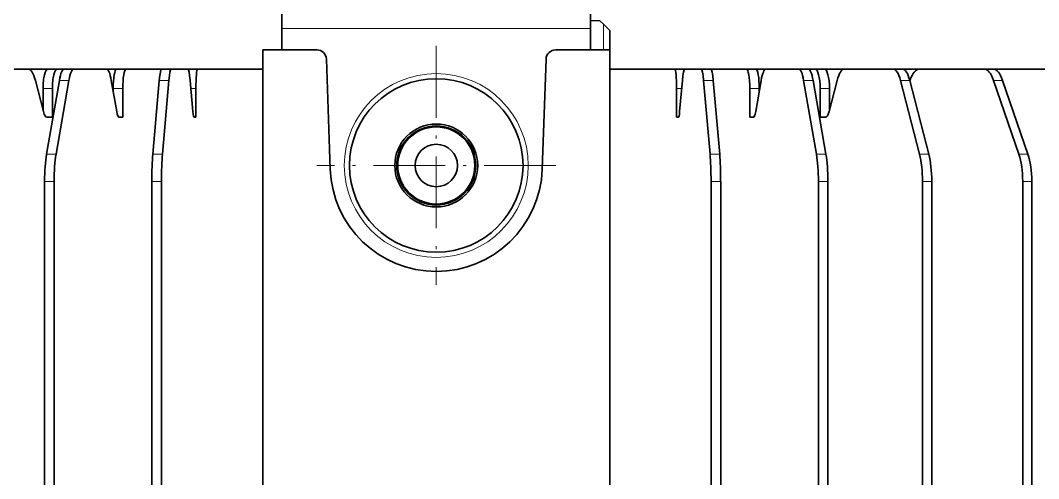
# Model space of a CAD drawing. Header units: inches. Extents: x 258415 to 640093, y 441672 to 945769.
# Drawn here: x 310655.9 to 310708.7, y 462820.7 to 462844.5 of the extents above; entities that cross this region are included whole.
import ezdxf

# ---------------------------------------------------------------- set-up
doc = ezdxf.new("R2010")
doc.units = ezdxf.units.IN
doc.header["$MEASUREMENT"] = 0
doc.linetypes.add('DASHDOT', pattern=[18.5, 12, -3, 0.5, -3])
for name, color, linetype in [('CQ Light Elevation', 4, 'Continuous'), ('CQ section wall', 3, 'Continuous'), ('CQ Wall hatch_CHB', 8, 'Continuous')]:
    doc.layers.add(name, color=color, linetype=linetype)
doc.layers.add('CQ Lighting', color=5, linetype='Continuous', lineweight=0)

# ---------------------------------------------------------------- blocks, each defined once
blk = doc.blocks.new('ff12 section a and b')
at = {"layer": 'CQ Wall hatch_CHB', "ltscale": 300, "extrusion": (1.65644e-08, -2.02966e-09, 1)}
h = blk.add_hatch(dxfattribs=at)
h.set_pattern_fill('AR-CONC', color=256, scale=10, angle=-13.9714, style=0)
h.set_pattern_definition([(36.028577, (-117982.78, -49373.48), (68.0890203, -23.40695), [7.5, -82.5]), (341.028577, (-117982.78, -49373.48), (4.6961155, 76.3439316), [6, -66]), (86.480021, (-117977.11, -49375.43), (72.7851354, 52.936981), [6.374019, -70.114211]), (32.212777, (-117977.95, -49354.07), (99.570572, -41.829513), [11.25, -123.75]), (82.664212, (-117969.65, -49357.56), (114.220033, 71.96377), [9.561034, -105.171376]), (337.21274, (-117977.95, -49354.07), (114.220033, 71.96377), [9, -99]), (7.028577, (-117969.455, -49361.34), (48.2040844, -53.482392), [7.5, -82.5]), (312.028577, (-117969.455, -49361.34), (41.119588, 64.495185), [6, -66]), (57.480021, (-117965.44, -49365.796), (89.323671, 11.012793), [6.374019, -70.114211]), (23.5285767, (-117982.78, -49373.481), (9.2173322, 32.010976), [0, -65.2, 0, -67, 0, -66.25]), (353.528577, (-117982.78, -49373.48), (35.0512903, 31.9228578), [0, -38.2, 0, -63.7, 0, -25.25]), (313.5285767, (-118004.42, -49368.097), (51.2584374, -15.0772595), [0, -25, 0, -78, 0, -103.5]), (303.528577, (-118014.125, -49365.683), (59.0102484, -4.3659754), [0, -32.5, 0, -51.8, 0, -73.5])])
h.paths.add_polyline_path([(308598.932, 463573.855), (308598.932, 463323.855), (312785.436, 463323.855), (312785.436, 463823.855), (312585.436, 463823.855), (312585.436, 463573.855)])
h.paths.add_polyline_path([(308598.932, 459623.855), (308598.932, 459373.855), (312785.436, 459373.855), (312785.436, 459623.855)])
blk = doc.blocks.new('T.HC0E0.HQ12 side 2')
at = {"layer": 'CQ Lighting', "color": 1, "lineweight": 35, "ltscale": 0.0375}
for p, q in [((441995.305, 518938.918), (441995.305, 518940.418)), ((442011.305, 518938.918), (442011.305, 518940.418)), ((441983.396, 518935.818), (441983.396, 518934.318)), ((441987.047, 518935.818), (441987.047, 518934.318)), ((441990.84, 518935.818), (441990.84, 518934.318)), ((442015.77, 518935.818), (442015.77, 518934.318)), ((442019.563, 518935.818), (442019.563, 518934.318)), ((442023.213, 518935.818), (442023.213, 518934.318))]:
    blk.add_line(p, q, dxfattribs=at)
at = {"layer": 'CQ Lighting', "color": 1, "lineweight": 35, "ltscale": 0.012279}
blk.add_line((442011.796, 518939.33), (442011.305, 518939.339), dxfattribs=at)
at = {"layer": 'CQ Lighting', "color": 1, "lineweight": 35, "ltscale": 0.006208}
blk.add_line((442011.971, 518939.155), (442011.796, 518939.33), dxfattribs=at)
at = {"layer": 'CQ Lighting', "color": 1, "lineweight": 35, "ltscale": 0.011785}
blk.add_line((442012.305, 518938.821), (442011.971, 518939.155), dxfattribs=at)
at = {"layer": 'CQ Lighting', "color": 1, "lineweight": 13, "ltscale": 0.033415}
blk.add_line((442011.971, 518937.818), (442011.971, 518939.155), dxfattribs=at)
at = {"layer": 'CQ Lighting', "color": 1, "lineweight": 13, "ltscale": 0.025}
blk.add_line((441995.305, 518938.918), (441996.305, 518938.918), dxfattribs=at)
at = {"layer": 'CQ Lighting', "color": 1, "lineweight": 35, "ltscale": 0.0275}
for p, q in [((441995.305, 518938.918), (441995.305, 518937.818)), ((442011.305, 518937.818), (442011.305, 518938.918))]:
    blk.add_line(p, q, dxfattribs=at)
at = {"layer": 'CQ Lighting', "color": 1, "lineweight": 13, "ltscale": 0.375}
blk.add_line((441996.305, 518938.918), (442011.305, 518938.918), dxfattribs=at)
at = {"layer": 'CQ Lighting', "color": 1, "lineweight": 35, "ltscale": 0.025082}
blk.add_line((442012.305, 518937.818), (442012.305, 518938.821), dxfattribs=at)
at = {"layer": 'CQ Lighting', "color": 1, "linetype": 'DASHDOT', "lineweight": 13, "ltscale": 0.309966}
blk.add_line((442003.305, 518938.017), (442003.305, 518925.619), dxfattribs=at)
at = {"layer": 'CQ Lighting', "color": 1, "lineweight": 35, "ltscale": 0.070139}
for p, q in [((441994.305, 518937.818), (441997.11, 518937.818)), ((442009.499, 518937.818), (442012.305, 518937.818))]:
    blk.add_line(p, q, dxfattribs=at)
at = {"layer": 'CQ Lighting', "color": 1, "lineweight": 35, "ltscale": 0.025}
for p, q in [((441994.305, 518936.818), (441994.305, 518937.818)), ((442012.305, 518936.818), (442012.305, 518937.818)), ((442012.305, 518936.818), (442012.305, 518937.818))]:
    blk.add_line(p, q, dxfattribs=at)
at = {"layer": 'CQ Lighting', "color": 1, "lineweight": 35, "ltscale": 0.045107}
for p, q in [((441995.305, 518937.818), (441997.109, 518937.818)), ((442009.5, 518937.818), (442011.305, 518937.818))]:
    blk.add_line(p, q, dxfattribs=at)
at = {"layer": 'CQ Lighting', "color": 1, "lineweight": 35, "ltscale": 0.142822}
for p, q in [((441997.808, 518931.626), (441997.609, 518937.335)), ((442009.001, 518937.335), (442008.801, 518931.626))]:
    blk.add_line(p, q, dxfattribs=at)
at = {"layer": 'CQ Lighting', "color": 1, "lineweight": 35, "ltscale": 0.06369}
for p, q in [((441982.147, 518936.818), (441979.599, 518936.818)), ((442024.463, 518936.818), (442027.01, 518936.818))]:
    blk.add_line(p, q, dxfattribs=at)
at = {"layer": 'CQ Lighting', "color": 1, "lineweight": 35, "ltscale": 0.025627}
blk.add_line((441983.172, 518936.818), (441982.147, 518936.818), dxfattribs=at)
at = {"layer": 'CQ Lighting', "color": 1, "lineweight": 35, "ltscale": 0.012074}
for p, q in [((441983.655, 518936.818), (441983.172, 518936.818)), ((442022.954, 518936.818), (442023.437, 518936.818)), ((442027.493, 518936.818), (442027.01, 518936.818))]:
    blk.add_line(p, q, dxfattribs=at)
at = {"layer": 'CQ Lighting', "color": 1, "lineweight": 35, "ltscale": 0.00878}
for p, q in [((441984.006, 518936.818), (441983.655, 518936.818)), ((442022.603, 518936.818), (442022.954, 518936.818))]:
    blk.add_line(p, q, dxfattribs=at)
at = {"layer": 'CQ Lighting', "color": 1, "lineweight": 35, "ltscale": 0.012309}
for p, q in [((441984.006, 518936.818), (441984.499, 518936.818)), ((442022.603, 518936.818), (442022.111, 518936.818))]:
    blk.add_line(p, q, dxfattribs=at)
at = {"layer": 'CQ Lighting', "color": 1, "lineweight": 35, "ltscale": 0.042732}
for p, q in [((441986.208, 518936.818), (441984.499, 518936.818)), ((442020.401, 518936.818), (442022.111, 518936.818))]:
    blk.add_line(p, q, dxfattribs=at)
at = {"layer": 'CQ Lighting', "color": 1, "lineweight": 35, "ltscale": 0.012985}
blk.add_line((441986.728, 518936.818), (441986.208, 518936.818), dxfattribs=at)
at = {"layer": 'CQ Lighting', "color": 1, "lineweight": 35, "ltscale": 0.012311}
for p, q in [((441987.22, 518936.818), (441986.728, 518936.818)), ((442019.389, 518936.818), (442019.882, 518936.818))]:
    blk.add_line(p, q, dxfattribs=at)
at = {"layer": 'CQ Lighting', "color": 1, "lineweight": 35, "ltscale": 0.046065}
for p, q in [((441989.063, 518936.818), (441987.22, 518936.818)), ((442017.547, 518936.818), (442019.389, 518936.818))]:
    blk.add_line(p, q, dxfattribs=at)
at = {"layer": 'CQ Lighting', "color": 1, "lineweight": 35, "ltscale": 0.012453}
for p, q in [((441989.063, 518936.818), (441989.561, 518936.818)), ((441990.927, 518936.818), (441990.429, 518936.818)), ((442015.683, 518936.818), (442016.181, 518936.818)), ((442017.547, 518936.818), (442017.049, 518936.818))]:
    blk.add_line(p, q, dxfattribs=at)
at = {"layer": 'CQ Lighting', "color": 1, "lineweight": 35, "ltscale": 0.021446}
for p, q in [((441990.419, 518936.818), (441989.561, 518936.818)), ((442016.191, 518936.818), (442017.049, 518936.818))]:
    blk.add_line(p, q, dxfattribs=at)
at = {"layer": 'CQ Lighting', "color": 1, "lineweight": 35, "ltscale": 0.000244}
for p, q in [((441990.429, 518936.818), (441990.419, 518936.818)), ((441990.429, 518936.818), (441990.419, 518936.818)), ((441990.429, 518936.818), (441990.419, 518936.818)), ((441990.429, 518936.818), (441990.419, 518936.818)), ((441990.429, 518936.818), (441990.419, 518936.818)), ((442016.181, 518936.818), (442016.191, 518936.818))]:
    blk.add_line(p, q, dxfattribs=at)
at = {"layer": 'CQ Lighting', "color": 1, "lineweight": 35, "ltscale": 0.000241}
blk.add_line((441990.429, 518936.818), (441990.419, 518936.818), dxfattribs=at)
blk.add_line((441990.429, 518936.818), (441990.419, 518936.818), dxfattribs=at)
blk.add_line((441990.429, 518936.818), (441990.419, 518936.818), dxfattribs=at)
blk.add_line((441990.429, 518936.818), (441990.419, 518936.818), dxfattribs=at)
at = {"layer": 'CQ Lighting', "color": 1, "lineweight": 35, "ltscale": 0.08445}
for p, q in [((441994.305, 518936.818), (441990.927, 518936.818)), ((442012.305, 518936.818), (442015.683, 518936.818))]:
    blk.add_line(p, q, dxfattribs=at)
at = {"layer": 'CQ Lighting', "color": 1, "lineweight": 35}
for p, q in [((441994.305, 518887.718), (441994.305, 518936.818)), ((442012.305, 518887.718), (442012.305, 518936.818)), ((441982.994, 518930.99), (441982.994, 518883.546)), ((441983.487, 518883.546), (441983.487, 518930.99)), ((441988.555, 518930.99), (441988.555, 518883.546)), ((441989.053, 518883.546), (441989.053, 518930.99)), ((442017.557, 518883.546), (442017.557, 518930.99)), ((442018.055, 518930.99), (442018.055, 518883.546)), ((442023.123, 518883.546), (442023.123, 518930.99)), ((442023.615, 518930.99), (442023.615, 518883.546)), ((442028.519, 518883.546), (442028.519, 518930.99)), ((442029.002, 518930.99), (442029.002, 518883.546)), ((442033.718, 518883.546), (442033.718, 518930.99)), ((442034.188, 518930.99), (442034.188, 518883.546))]:
    blk.add_line(p, q, dxfattribs=at)
at = {"layer": 'CQ Lighting', "color": 1, "lineweight": 35, "ltscale": 0.012987}
blk.add_line((442019.882, 518936.818), (442020.401, 518936.818), dxfattribs=at)
at = {"layer": 'CQ Lighting', "color": 1, "lineweight": 35, "ltscale": 0.025626}
blk.add_line((442023.437, 518936.818), (442024.462, 518936.818), dxfattribs=at)
at = {"layer": 'CQ Lighting', "color": 1, "lineweight": 35, "ltscale": 0.021606}
blk.add_line((442027.493, 518936.818), (442028.358, 518936.818), dxfattribs=at)
at = {"layer": 'CQ Lighting', "color": 1, "lineweight": 35, "ltscale": 0.084164}
blk.add_line((442028.358, 518936.818), (442031.725, 518936.818), dxfattribs=at)
at = {"layer": 'CQ Lighting', "color": 1, "lineweight": 35, "ltscale": 0.011746}
blk.add_line((442032.194, 518936.818), (442031.725, 518936.818), dxfattribs=at)
at = {"layer": 'CQ Lighting', "color": 1, "lineweight": 35, "ltscale": 0.07982}
blk.add_line((442032.195, 518936.818), (442035.388, 518936.818), dxfattribs=at)
at = {"layer": 'CQ Lighting', "color": 1, "lineweight": 35, "ltscale": 0.041869}
for p, q in [((441982.932, 518934.611), (441982.513, 518936.232)), ((442023.677, 518934.611), (442024.097, 518936.232))]:
    blk.add_line(p, q, dxfattribs=at)
at = {"layer": 'CQ Lighting', "color": 1, "lineweight": 35, "ltscale": 0.097143}
for p, q in [((441983.761, 518936.232), (441983.096, 518932.404)), ((441984.253, 518936.232), (441983.588, 518932.404)), ((442022.356, 518936.232), (442023.021, 518932.404)), ((442022.849, 518936.232), (442023.513, 518932.404))]:
    blk.add_line(p, q, dxfattribs=at)
at = {"layer": 'CQ Lighting', "color": 1, "lineweight": 13, "ltscale": 0.012311}
for p, q in [((441983.761, 518936.232), (441984.253, 518936.232)), ((442022.849, 518936.232), (442022.356, 518936.232)), ((441987.047, 518935.818), (441986.554, 518935.818)), ((442019.563, 518935.818), (442020.055, 518935.818)), ((441983.096, 518932.404), (441983.588, 518932.404)), ((442023.513, 518932.404), (442023.021, 518932.404))]:
    blk.add_line(p, q, dxfattribs=at)
at = {"layer": 'CQ Lighting', "color": 1, "lineweight": 35, "ltscale": 0.04114}
for p, q in [((441986.735, 518934.611), (441986.454, 518936.232)), ((442019.874, 518934.611), (442020.156, 518936.232))]:
    blk.add_line(p, q, dxfattribs=at)
at = {"layer": 'CQ Lighting', "color": 1, "lineweight": 35, "ltscale": 0.096073}
for p, q in [((441988.939, 518936.232), (441988.606, 518932.404)), ((442017.67, 518936.232), (442018.004, 518932.404))]:
    blk.add_line(p, q, dxfattribs=at)
at = {"layer": 'CQ Lighting', "color": 1, "lineweight": 13, "ltscale": 0.012453}
for p, q in [((441988.939, 518936.232), (441989.438, 518936.232)), ((442017.67, 518936.232), (442017.172, 518936.232)), ((441988.555, 518930.99), (441989.053, 518930.99)), ((442018.055, 518930.99), (442017.557, 518930.99))]:
    blk.add_line(p, q, dxfattribs=at)
at = {"layer": 'CQ Lighting', "color": 1, "lineweight": 35, "ltscale": 0.096074}
for p, q in [((441989.438, 518936.232), (441989.104, 518932.404)), ((442017.172, 518936.232), (442017.506, 518932.404))]:
    blk.add_line(p, q, dxfattribs=at)
at = {"layer": 'CQ Lighting', "color": 1, "lineweight": 35, "ltscale": 0.040687}
for p, q in [((441990.683, 518934.611), (441990.542, 518936.232)), ((442015.926, 518934.611), (442016.067, 518936.232))]:
    blk.add_line(p, q, dxfattribs=at)
at = {"layer": 'CQ Lighting', "color": 1, "lineweight": 13, "ltscale": 0.012074}
for p, q in [((442027.859, 518936.232), (442027.376, 518936.232)), ((441983.396, 518935.818), (441982.913, 518935.818)), ((442023.213, 518935.818), (442023.696, 518935.818)), ((442028.85, 518932.404), (442028.367, 518932.404)), ((442029.002, 518930.99), (442028.519, 518930.99))]:
    blk.add_line(p, q, dxfattribs=at)
at = {"layer": 'CQ Lighting', "color": 1, "lineweight": 35, "ltscale": 0.098864}
for p, q in [((442027.376, 518936.232), (442028.367, 518932.404)), ((442027.859, 518936.232), (442028.85, 518932.404))]:
    blk.add_line(p, q, dxfattribs=at)
at = {"layer": 'CQ Lighting', "color": 1, "lineweight": 35, "ltscale": 0.000659}
blk.add_line((442027.866, 518936.207), (442027.874, 518936.232), dxfattribs=at)
at = {"layer": 'CQ Lighting', "color": 1, "lineweight": 13, "ltscale": 0.011746}
for p, q in [((442032.678, 518936.232), (442032.208, 518936.232)), ((442033.987, 518932.404), (442033.518, 518932.404)), ((442034.188, 518930.99), (442033.718, 518930.99))]:
    blk.add_line(p, q, dxfattribs=at)
at = {"layer": 'CQ Lighting', "color": 1, "lineweight": 35, "ltscale": 0.101154}
for p, q in [((442032.208, 518936.232), (442033.518, 518932.404)), ((442032.678, 518936.232), (442033.987, 518932.404))]:
    blk.add_line(p, q, dxfattribs=at)
at = {"layer": 'CQ Lighting', "color": 1, "lineweight": 35, "ltscale": 0.028349}
for p, q in [((441982.913, 518935.818), (441982.913, 518934.684)), ((442023.696, 518935.818), (442023.696, 518934.684))]:
    blk.add_line(p, q, dxfattribs=at)
at = {"layer": 'CQ Lighting', "color": 1, "lineweight": 35, "ltscale": 0.004109}
for p, q in [((441986.554, 518935.818), (441986.554, 518935.654)), ((442020.055, 518935.818), (442020.055, 518935.654))]:
    blk.add_line(p, q, dxfattribs=at)
at = {"layer": 'CQ Lighting', "color": 1, "lineweight": 13, "ltscale": 0.006537}
for p, q in [((441990.84, 518935.818), (441990.578, 518935.818)), ((442015.77, 518935.818), (442016.031, 518935.818))]:
    blk.add_line(p, q, dxfattribs=at)
at = {"layer": 'CQ Lighting', "color": 1, "lineweight": 35, "ltscale": 0.007027}
for p, q in [((441983.396, 518934.318), (441983.115, 518934.318)), ((442023.213, 518934.318), (442023.494, 518934.318))]:
    blk.add_line(p, q, dxfattribs=at)
at = {"layer": 'CQ Lighting', "color": 1, "lineweight": 35, "ltscale": 0.004713}
for p, q in [((441987.047, 518934.318), (441986.858, 518934.318)), ((442019.563, 518934.318), (442019.751, 518934.318))]:
    blk.add_line(p, q, dxfattribs=at)
at = {"layer": 'CQ Lighting', "color": 1, "lineweight": 35, "ltscale": 0.002365}
for p, q in [((441990.84, 518934.318), (441990.745, 518934.318)), ((442015.77, 518934.318), (442015.864, 518934.318))]:
    blk.add_line(p, q, dxfattribs=at)
at = {"layer": 'CQ Lighting', "color": 1, "lineweight": 13, "ltscale": 0.012451}
for p, q in [((441988.606, 518932.404), (441989.104, 518932.404)), ((442018.004, 518932.404), (442017.506, 518932.404))]:
    blk.add_line(p, q, dxfattribs=at)
at = {"layer": 'CQ Lighting', "color": 1, "linetype": 'DASHDOT', "lineweight": 13, "ltscale": 0.309967}
blk.add_line((442009.504, 518931.818), (441997.105, 518931.818), dxfattribs=at)
at = {"layer": 'CQ Lighting', "color": 1, "lineweight": 13, "ltscale": 0.012309}
for p, q in [((441982.994, 518930.99), (441983.487, 518930.99)), ((442023.615, 518930.99), (442023.123, 518930.99))]:
    blk.add_line(p, q, dxfattribs=at)
at = {"layer": 'CQ Lighting', "color": 1, "lineweight": 13}
blk.add_circle((442003.305, 518931.818), 4.769, dxfattribs=at)
at = {"layer": 'CQ Lighting', "color": 1, "lineweight": 35}
for radius in [4.5, 2.15, 2.05, 2, 1.1]:
    blk.add_circle((442003.305, 518931.818), radius, dxfattribs=at)
for centre, radius, start, end in [((441997.109, 518937.318), 0.5, 2, 90), ((442009.5, 518937.318), 0.5, 90, 178), ((442003.305, 518931.818), 2.05, 90, 270), ((442003.305, 518931.818), 5.5, 182, 358)]:
    blk.add_arc(centre, radius, start, end, dxfattribs=at)
for centre, major_axis, ratio, start_param, end_param in [((441982.147, 518934.818), (0, 2), 0.258819, 5.497787, 6.283185), ((441983.172, 518935.818), (0, 1), 0.258819, 6.283185, 7.853982), ((441983.655, 518935.818), (0, 1), 0.258819, 6.283185, 7.853982), ((441984.006, 518934.818), (0, 2), 0.173648, 6.283185, 7.068583), ((441984.499, 518934.818), (0, 2), 0.173648, 6.283185, 7.068583), ((441986.208, 518934.818), (0, 2), 0.173648, 5.497787, 6.283185), ((441986.728, 518935.818), (0, 1), 0.173648, 6.283185, 7.853982), ((441987.22, 518935.818), (0, 1), 0.173648, 6.283185, 7.853982), ((441989.063, 518934.818), (0, 2), 0.087156, 6.283185, 7.068583), ((441989.561, 518934.818), (0, 2), 0.087156, 6.283185, 7.068583), ((441990.419, 518934.818), (0, 2), 0.087156, 5.497787, 6.283185), ((441990.429, 518935.818), (0, 1), 0.087156, 6.283185, 6.327745), ((441990.927, 518935.818), (0, 1), 0.087156, 6.283185, 7.853982), ((442015.683, 518935.818), (0, 1), 0.087156, 4.712389, 6.283185), ((442016.191, 518934.818), (0, 2), 0.087156, 6.283185, 7.068583), ((442016.181, 518935.818), (0, 1), 0.087156, 6.238634, 6.283185), ((442017.049, 518934.818), (0, 2), 0.087156, 5.497787, 6.283185), ((442017.547, 518934.818), (0, 2), 0.087156, 5.497787, 6.283185), ((442019.389, 518935.818), (0, 1), 0.173648, 4.712389, 6.283185), ((442019.882, 518935.818), (0, 1), 0.173648, 4.712389, 6.283185), ((442020.401, 518934.818), (0, 2), 0.173648, 6.283185, 7.068583), ((442022.111, 518934.818), (0, 2), 0.173648, 5.497787, 6.283185), ((442022.603, 518934.818), (0, 2), 0.173648, 5.497787, 6.283185), ((442022.954, 518935.818), (0, 1), 0.258819, 4.712389, 6.283185), ((442023.437, 518935.818), (0, 1), 0.258819, 4.712389, 6.283185), ((442024.463, 518934.818), (0, 2), 0.258819, 6.283185, 7.068583), ((442027.01, 518934.818), (0, 2), 0.258819, 5.497787, 6.283185), ((442027.493, 518934.818), (0, 2), 0.258819, 5.497787, 6.283185), ((442028.358, 518934.818), (0, 2), 0.34202, 6.283185, 7.068583), ((442031.725, 518934.818), (0, 2), 0.34202, 5.497787, 6.283185), ((442032.194, 518934.818), (0, 2), 0.34202, 5.497787, 6.283185), ((441983.115, 518935.318), (0, 1), 0.258819, 2.356194, 3.141593), ((441986.858, 518935.318), (0, 1), 0.173648, 2.356194, 3.141593), ((441990.745, 518935.318), (0, 1), 0.087156, 2.356194, 3.141593), ((442015.864, 518935.318), (0, 1), 0.087156, 3.141593, 3.926991), ((442019.751, 518935.318), (0, 1), 0.173648, 3.141593, 3.926991), ((442023.494, 518935.318), (0, 1), 0.258819, 3.141593, 3.926991), ((441983.342, 518930.99), (0, 2), 0.173648, 0.785398, 1.570796), ((441983.834, 518930.99), (0, 2), 0.173648, 0.785398, 1.570796), ((441988.729, 518930.99), (0, 2), 0.087156, 0.785398, 1.570796), ((441989.227, 518930.99), (0, 2), 0.087156, 0.785398, 1.570796), ((442017.382, 518930.99), (0, 2), 0.087156, 4.712389, 5.497787), ((442017.88, 518930.99), (0, 2), 0.087156, 4.712389, 5.497787), ((442022.775, 518930.99), (0, 2), 0.173648, 4.712389, 5.497787), ((442023.268, 518930.99), (0, 2), 0.173648, 4.712389, 5.497787), ((442028.001, 518930.99), (0, 2), 0.258819, 4.712389, 5.497787), ((442028.484, 518930.99), (0, 2), 0.258819, 4.712389, 5.497787), ((442033.034, 518930.99), (0, 2), 0.34202, 4.712389, 5.497787), ((442033.504, 518930.99), (0, 2), 0.34202, 4.712389, 5.497787)]:
    blk.add_ellipse(centre, major_axis=major_axis, ratio=ratio, start_param=start_param, end_param=end_param, dxfattribs=at)

msp = doc.modelspace()

# ---------------------------------------------------------------- block references
at = {"layer": 'CQ Light Elevation'}
msp.add_blockref('T.HC0E0.HQ12 side 2', (-131325.869, -56094.863, 0.001), dxfattribs=at)
at = {"layer": 'CQ section wall'}
msp.add_blockref('ff12 section a and b', (0, 0), dxfattribs=at)

doc.saveas('drawing.dxf')
